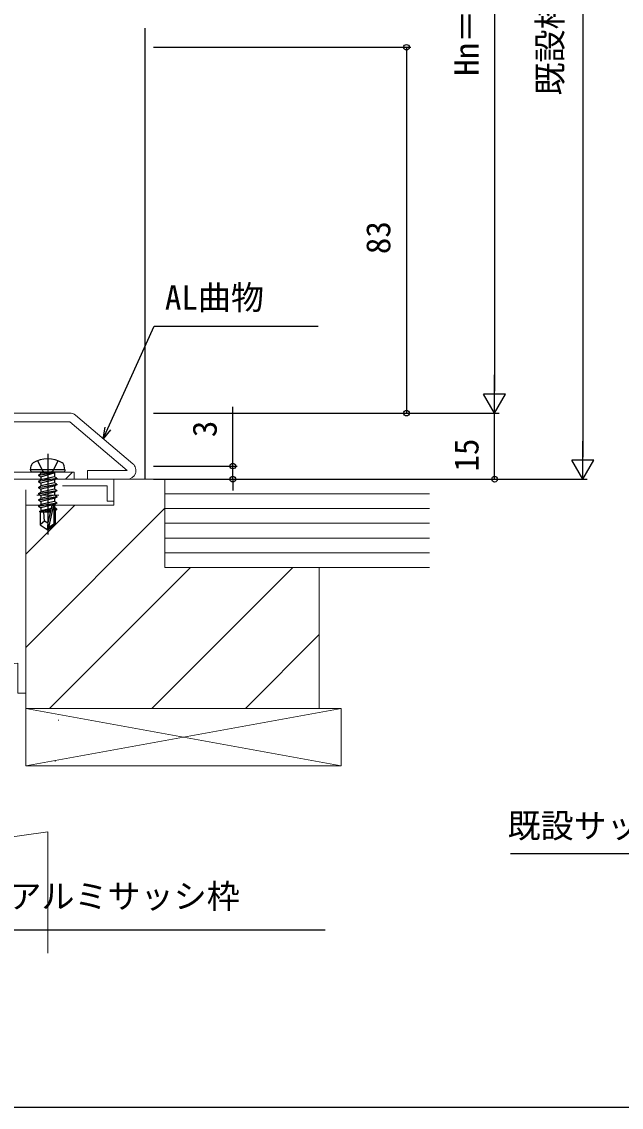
# Model space of a CAD drawing. Units: millimetres, scale not verified. Extents: x -437 to 438, y -281 to 278.
# Drawn here: x -231.9 to -95.9, y -281 to -34.7 of the extents above; entities that cross this region are included whole.
import ezdxf
from ezdxf.enums import TextEntityAlignment as Align

# ---------------------------------------------------------------- set-up
doc = ezdxf.new("R2010")
doc.units = ezdxf.units.MM
doc.header["$LTSCALE"] = 2
doc.layers.add('0-3_YKK_11', color=7, linetype='Continuous', lineweight=18)
doc.layers.add('0-9_YSS_K', color=3, linetype='Continuous', lineweight=18)
for name, color, linetype in [('0-4_YKK_12', 2, 'Continuous'), ('0-5_YKK_13', 4, 'Continuous'), ('0-7_YKK_D', 6, 'Continuous'), ('0-8_YKK_ZWAK', 7, 'Continuous')]:
    doc.layers.add(name, color=color, linetype=linetype)
doc.styles.add('ＭＳ ゴシック', font='')
doc.styles.get('ＭＳ ゴシック').set_extended_font_data('MS Gothic')

msp = doc.modelspace()

# ---------------------------------------------------------------- linework, layer by layer
at = {"layer": '0-3_YKK_11', "color": 4}
for p, q in [((-225.995, -139.665), (-225.995, -144.665)), ((-228.495, -142.165), (-223.495, -142.165))]:
    msp.add_line(p, q, dxfattribs=at)
for points in [[(-250.695, -143.315), (-250.695, -159.115), (-251.887, -160.705), (-250.648, -163.183), (-250.853, -163.515), (-252.495, -163.515), (-253.995, -160.515), (-252.495, -158.515), (-252.495, -138.515), (-210.995, -138.515), (-210.995, -143.515), (-212.495, -143.515), (-212.495, -140.015), (-222.627, -140.015)], [(-230.995, -140.89), (-230.995, -187.015), (-232.795, -187.015), (-232.795, -180.228), (-238.602, -180.736)]]:
    msp.add_lwpolyline(points, dxfattribs=at)
at = {"layer": '0-4_YKK_12'}
msp.add_line((-203.995, -36.215), (-203.995, -138.515), dxfattribs=at)
at = {"layer": '0-5_YKK_13'}
for p, q in [((-225.995, -132.715), (-225.995, -151.025)), ((-229.907, -136.415), (-229.735, -135.44)), ((-222.083, -136.415), (-222.255, -135.44)), ((-222.083, -136.415), (-229.907, -136.415)), ((-229.907, -136.415), (-229.818, -136.915)), ((-222.171, -136.915), (-229.818, -136.915)), ((-228.095, -137.565), (-224.495, -136.965)), ((-224.495, -137.065), (-228.095, -137.665)), ((-228.095, -137.565), (-227.545, -137.247)), ((-228.095, -137.565), (-228.095, -137.665)), ((-228.095, -137.565), (-228.095, -137.665)), ((-228.095, -137.665), (-227.545, -137.982)), ((-224.495, -136.965), (-227.545, -137.247)), ((-227.545, -137.982), (-224.495, -137.065)), ((-227.545, -137.115), (-227.545, -137.247)), ((-224.495, -136.965), (-224.495, -137.065)), ((-224.445, -137.115), (-224.445, -137.947)), ((-222.083, -136.415), (-222.171, -136.915)), ((-228.095, -138.965), (-223.895, -138.265)), ((-223.895, -138.365), (-228.095, -139.065)), ((-228.095, -138.965), (-227.545, -138.647)), ((-228.095, -138.965), (-228.095, -139.065)), ((-228.095, -139.065), (-227.545, -139.382)), ((-228.095, -140.365), (-223.895, -139.665)), ((-223.895, -139.765), (-228.095, -140.465)), ((-228.095, -140.365), (-227.545, -140.047)), ((-228.095, -140.365), (-228.095, -140.465)), ((-224.445, -137.947), (-227.545, -138.647)), ((-227.545, -137.982), (-227.545, -138.647)), ((-224.445, -138.682), (-227.545, -139.382)), ((-224.445, -139.347), (-227.545, -140.047)), ((-227.545, -139.382), (-227.545, -140.047)), ((-223.895, -138.265), (-224.445, -137.947)), ((-223.895, -138.365), (-224.445, -138.682)), ((-224.445, -138.682), (-224.445, -139.347)), ((-223.895, -139.665), (-224.445, -139.347)), ((-224.445, -140.082), (-224.445, -140.747)), ((-223.895, -138.265), (-223.895, -138.365)), ((-223.895, -139.665), (-223.895, -139.765)), ((-228.095, -140.465), (-227.545, -140.782)), ((-228.095, -141.765), (-223.895, -141.065)), ((-223.895, -141.165), (-228.095, -141.865)), ((-228.095, -141.765), (-227.545, -141.447)), ((-228.095, -141.765), (-228.095, -141.865)), ((-228.095, -141.865), (-227.545, -142.182)), ((-228.095, -143.165), (-223.895, -142.465)), ((-223.895, -142.565), (-228.095, -143.265)), ((-224.445, -140.747), (-227.545, -141.447)), ((-227.545, -140.782), (-227.545, -141.447)), ((-224.445, -142.147), (-227.545, -142.847)), ((-227.545, -142.182), (-227.545, -142.847)), ((-223.895, -141.065), (-224.445, -140.747)), ((-224.445, -141.482), (-224.445, -142.147)), ((-223.895, -142.465), (-224.445, -142.147)), ((-223.895, -141.065), (-223.895, -141.165)), ((-223.895, -142.465), (-223.895, -142.565)), ((-228.095, -143.165), (-227.545, -142.847)), ((-228.095, -143.165), (-228.095, -143.265)), ((-228.095, -143.265), (-227.545, -143.582)), ((-228.095, -144.565), (-223.895, -143.865)), ((-223.895, -143.965), (-228.095, -144.665)), ((-228.095, -144.565), (-227.545, -144.247)), ((-228.095, -144.565), (-228.095, -144.665)), ((-228.095, -144.665), (-227.545, -144.982)), ((-224.445, -143.547), (-227.545, -144.247)), ((-227.545, -143.582), (-227.545, -144.247)), ((-225.09, -144.428), (-227.545, -144.982)), ((-227.545, -144.982), (-227.545, -145.647)), ((-225.249, -145.129), (-227.545, -145.647)), ((-225.085, -144.408), (-225.995, -148.408)), ((-224.652, -144.305), (-225.845, -149.553)), ((-224.445, -144.947), (-224.598, -144.982)), ((-223.995, -145.207), (-224.595, -145.306)), ((-224.445, -142.882), (-224.445, -143.547)), ((-223.895, -143.865), (-224.445, -143.547)), ((-224.445, -144.282), (-224.445, -144.947)), ((-223.995, -145.207), (-224.445, -144.947)), ((-223.995, -145.207), (-223.995, -145.423)), ((-223.895, -143.865), (-223.895, -143.965)), ((-225.316, -145.425), (-227.895, -145.849)), ((-227.895, -145.849), (-227.545, -145.647)), ((-227.695, -145.944), (-227.895, -145.849)), ((-227.695, -145.944), (-227.695, -148.869)), ((-225.451, -146.015), (-227.695, -146.015)), ((-225.377, -145.691), (-227.043, -146.015)), ((-223.995, -145.423), (-224.595, -145.539)), ((-224.295, -146.015), (-224.595, -146.015)), ((-224.295, -145.596), (-224.295, -148.869)), ((-226.695, -148.015), (-227.695, -148.869)), ((-227.695, -148.869), (-226.145, -149.915)), ((-225.995, -148.408), (-226.145, -149.915)), ((-226.145, -149.915), (-225.845, -149.915)), ((-225.995, -148.408), (-225.995, -149.915)), ((-224.295, -148.869), (-225.845, -149.915)), ((-225.845, -149.553), (-225.845, -149.915)), ((-224.295, -148.869), (-224.595, -148.71))]:
    msp.add_line(p, q, dxfattribs=at)
for points in [[(-228.295, -134.335), (-227.14, -136.652), (-225.995, -137.261)], [(-223.695, -134.335), (-224.85, -136.652), (-225.995, -137.261)], [(-223.895, -139.765), (-224.445, -140.082), (-227.545, -140.782)], [(-223.895, -141.165), (-224.445, -141.482), (-227.545, -142.182)], [(-223.895, -142.565), (-224.445, -142.882), (-227.545, -143.582)], [(-224.595, -144.463), (-224.595, -148.71), (-225.845, -149.553)], [(-223.895, -143.965), (-224.445, -144.282), (-224.636, -144.326)], [(-225.995, -148.516), (-226.695, -148.015), (-226.895, -146.015)], [(-223.995, -145.423), (-224.445, -145.682), (-224.595, -145.716)]]:
    msp.add_lwpolyline(points, dxfattribs=at)
for centre, radius, start, end in [((-228.848, -135.596), 0.9, 120.63591, 170), ((-225.995, -140.415), 6.5, 59.36409, 120.63591), ((-223.141, -135.596), 0.9, 10, 59.36409), ((-227.745, -137.115), 0.2, 0, 90), ((-224.245, -137.115), 0.2, 90, 180), ((-224.843, -144.463), 0.248, 0, 167.19096)]:
    msp.add_arc(centre, radius, start, end, dxfattribs=at)
at = {"layer": '0-7_YKK_D'}
for p, q in [((-104.618, 92.085), (-104.618, -133.515)), ((-124.618, 77.085), (-124.618, -118.515)), ((-201.995, -40.515), (-143.618, -40.515)), ((-144.618, -40.515), (-144.618, -123.515)), ((-124.618, -123.515), (-124.618, -114.855)), ((-124.618, -123.515), (-127.118, -119.185)), ((-122.118, -119.185), (-127.118, -119.185)), ((-124.618, -123.515), (-122.118, -119.185)), ((-183.995, -135.515), (-183.995, -122.068)), ((-201.995, -123.515), (-123.618, -123.515)), ((-201.995, -123.515), (-143.618, -123.515)), ((-201.995, -123.515), (-123.618, -123.515)), ((-124.618, -138.515), (-124.618, -123.515)), ((-104.618, -138.515), (-104.618, -129.855)), ((-104.618, -138.515), (-107.118, -134.185)), ((-102.118, -134.185), (-107.118, -134.185)), ((-104.618, -138.515), (-102.118, -134.185)), ((-201.995, -135.515), (-182.995, -135.515)), ((-183.995, -138.515), (-183.995, -135.515)), ((-201.995, -138.515), (-103.618, -138.515)), ((-201.995, -138.515), (-182.995, -138.515)), ((-201.995, -138.515), (-123.618, -138.515)), ((-183.995, -138.515), (-183.995, -141.065))]:
    msp.add_line(p, q, dxfattribs=at)
for points in [[(-213.4, -129.321), (-212.348, -126.998), (-201.833, -103.793), (-164.618, -103.793)], [(-211.726, -127.28), (-213.4, -129.321), (-212.97, -126.716)], [(-13.714, -165.703), (-14.374, -168.166), (-29.201, -223.5), (-121.046, -223.5)], [(-279.195, -202.695), (-277.732, -204.784), (-252.578, -240.707), (-163.035, -240.707)]]:
    msp.add_lwpolyline(points, dxfattribs=at)
for centre in [(-144.618, -40.515), (-144.618, -123.515), (-183.995, -135.515), (-183.995, -138.515), (-124.618, -138.515)]:
    msp.add_circle(centre, 0.637, dxfattribs=at)
at = {"layer": '0-8_YKK_ZWAK'}
msp.add_lwpolyline([(-436.8, -281), (438.2, -281), (438.2, 244)], dxfattribs=at)
at = {"layer": '0-9_YSS_K', "color": 211}
for p, q in [((-206.703, -134.988), (-219.703, -123.988)), ((-216.995, -138.515), (-207.995, -138.515))]:
    msp.add_line(p, q, dxfattribs=at)
at = {"layer": '0-9_YSS_K', "color": 1}
msp.add_line((-221.963, -138.515), (-220.363, -136.915), dxfattribs=at)
at = {"layer": '0-9_YSS_K'}
for p, q in [((-199.395, -138.515), (-210.995, -138.515)), ((-210.995, -138.515), (-210.995, -144.365)), ((-139.395, -138.515), (-199.395, -138.515)), ((-199.395, -138.515), (-199.395, -158.515)), ((-139.395, -141.848), (-199.395, -141.848)), ((-230.995, -155.493), (-219.867, -144.365)), ((-230.995, -144.365), (-230.995, -190.515)), ((-230.995, -144.365), (-210.995, -144.365)), ((-230.995, -176.706), (-199.395, -145.106)), ((-139.395, -145.181), (-199.395, -145.181)), ((-139.395, -148.515), (-199.395, -148.515)), ((-139.395, -151.848), (-199.395, -151.848)), ((-139.395, -155.181), (-199.395, -155.181)), ((-225.59, -190.515), (-193.59, -158.515)), ((-202.377, -190.515), (-170.377, -158.515)), ((-181.164, -190.515), (-164.395, -173.746)), ((-230.995, -190.515), (-164.395, -190.515)), ((-230.995, -190.515), (-159.395, -203.515)), ((-159.395, -190.515), (-230.995, -203.515)), ((-223.654, -193.139), (-223.454, -193.139)), ((-224.414, -202.438), (-224.214, -202.438)), ((-375.995, -239.582), (-225.995, -218.515)), ((-225.995, -246), (-225.995, -218.515))]:
    msp.add_line(p, q, dxfattribs=at)
at = {"layer": '0-9_YSS_K', "color": 211}
msp.add_lwpolyline([(-220.995, -123.515), (-258.995, -123.515), (-258.995, -125.515), (-220.995, -125.515), (-207.995, -136.515), (-216.995, -136.515), (-216.995, -138.515)], dxfattribs=at)
at = {"layer": '0-9_YSS_K', "color": 1}
msp.add_lwpolyline([(-256.595, -136.915), (-219.995, -136.915), (-219.995, -138.515), (-256.595, -138.515)], dxfattribs=at)
at = {"layer": '0-9_YSS_K'}
for points in [[(-199.395, -138.515), (-199.395, -158.515), (-139.395, -158.515)], [(-164.395, -190.515), (-164.395, -158.515), (-199.395, -158.515)]]:
    msp.add_lwpolyline(points, dxfattribs=at)
msp.add_lwpolyline([(-159.395, -203.515), (-159.395, -190.515), (-230.995, -190.515), (-230.995, -203.515)], close=True, dxfattribs=at)
at = {"layer": '0-9_YSS_K', "color": 211}
for centre, start, end in [((-220.995, -125.515), 49.76364, 90), ((-207.995, -136.515), 270, 49.76364)]:
    msp.add_arc(centre, 2, start, end, dxfattribs=at)

# ---------------------------------------------------------------- texts
at = {"layer": '0-7_YKK_D', "style": 'ＭＳ ゴシック'}
for s, p in [('既設枠H寸法', (-107.641, -51.461)), ('Hn＝H－30', (-126.618, -46.986)), ('83', (-146.618, -87.448)), ('3', (-185.995, -128.969)), ('15', (-126.618, -136.768))]:
    msp.add_text(s, height=5.499, rotation=90, dxfattribs=at).set_placement(p, align=Align.BOTTOM_LEFT)
for s, p in [('AL曲物', (-199.411, -101.685)), ('既設サッシアルミ枠', (-121.685, -221.52)), ('既設アルミサッシ枠', (-249.919, -237.505))]:
    msp.add_text(s, height=5.499, dxfattribs=at).set_placement(p, align=Align.BOTTOM_LEFT)

doc.saveas('drawing.dxf')
